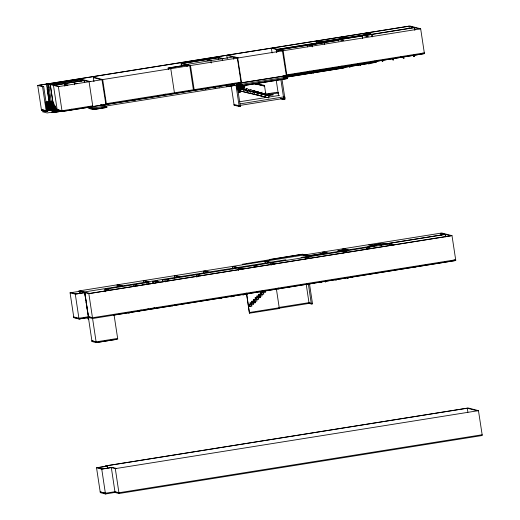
<?xml version="1.0" encoding="UTF-8"?>
<svg xmlns="http://www.w3.org/2000/svg" width="520" height="520" viewBox="0 0 520 520"><rect width="100%" height="100%" fill="white"/><g stroke="black" fill="none" stroke-linecap="round" stroke-linejoin="round"><path stroke-width="0.78" d="M244.368 87.763L244.036 87.484L244.114 87.945L237.172 89.056M244.042 87.88L243.919 87.516L244.03 87.88M244.062 87.51L244.056 87.848M244.276 86.301L244.342 86.567M241.196 87.815L243.945 87.51M261.255 92.534L260.93 92.567M250.328 90.07L250.023 90.077M251.927 91.033L252.265 91.228M254.053 90.89L253.675 90.961M255.593 83.727L255.21 83.922M255.781 91.845L255.983 91.93M259.649 92.937L259.233 92.983L259.656 92.82M259.565 92.989L259.382 92.736M262.912 85.683L262.483 85.631L262.906 85.514M262.522 85.696L262.685 85.514M268.444 94.536L268.307 94.27M248.56 90.148L248.274 90.148M257.608 91.598L257.27 91.676M261.307 92.619L261.3 92.573M255.957 91.916L255.535 92.027M246.747 89.044L246.292 89.056L246.747 89.005M264.654 93.385L264.908 93.418M263.231 93.886L262.886 93.867L263.302 93.821M264.791 93.652L264.999 93.405L264.576 93.561M251.947 91.156L252.239 91.052M253.936 90.916L253.721 90.818M244.868 89.252L244.654 89.232M246.662 89.174L246.532 88.946M254.026 90.799L253.734 90.708M262.925 93.892L263.139 93.633M264.953 93.392L264.771 93.418M266.793 94.783L266.962 94.705M268.606 94.387L269.152 94.387M248.619 90.213L248.242 90.181L248.683 90.207M257.257 91.715L257.725 91.734L257.342 91.832M259.526 93.015L259.24 92.807M240.455 88.328L240.448 84.916M246.298 89.135L246.649 89.005M248.931 90.35L247.097 90.422L248.651 90.311L248.326 90.331M268.353 94.283L268.567 94.309M257.426 91.663L257.699 91.656M239.701 90.24L239.597 88.816L239.467 91.533C238.342 89.473 239.011 87.939 239.817 85.007M239.05 88.66L239.239 90.012L239.531 88.784M239.33 87.386L239.473 88.719M239.48 86.333L239.772 85.026M244.589 86.944L245.024 85.319M238.647 90.227L238.94 88.92M239.766 87.419L240.084 86.281M240.448 85.963L241.605 85.774L240.143 92.294L238.992 92.476L240.435 85.839L240.929 85.761M238.992 92.476L240.435 85.839M240.792 87.041L241.293 86.957L240.143 92.294M244.66 86.626L244.953 85.332M237.562 88.888L238.894 88.94M257.381 91.702L257.654 91.734M239.785 90.961L239.265 91.059M264.719 86.086L253.643 83.453L264.726 86.08M245.011 89.388L244.654 89.453M253.617 90.792L253.864 90.747M263.198 93.828L262.983 93.847M266.519 94.614L266.949 94.601M255.261 83.713L255.587 83.752M360.399 65.046L359.95 65.117L360.418 65.039M349.739 66.989L350.22 66.918L349.739 66.995M368.849 63.941C370.103 63.895 367.387 63.98 368.628 62.348M234.13 85.475L234.273 85.488M236.496 84.448L236.906 84.396L236.542 84.461M399.425 269.315L399.048 269.347L399.457 269.295M403.455 268.671L403.267 268.704M313.3 72.839L313.709 72.781L313.313 72.852M307.723 73.08L308.132 73.021L307.717 73.086M319.807 282.178L320.164 282.12L319.755 282.172M336.752 279.442L337.129 279.403M321.217 282.542L321.627 282.49L321.211 282.555M341.14 278.74L340.828 278.811M263.887 291.005L263.354 291.089L263.913 290.992M352.359 277.192L351.806 277.271L352.378 277.18M128.798 312.936L129.37 312.845L128.81 312.936M138.703 311.363L139.224 311.272L138.651 311.363M263.939 291.239L264.401 291.155M273.221 289.503L273.754 289.419M288.164 287.118L288.379 287.099M335.868 279.714L335.316 279.793L335.887 279.702M341.926 66.073L342.134 67.645L344 67.951L343.928 67.47L342.654 67.139M393.153 59.911C394.362 59.248 393.036 61.217 392.938 58.318M403.696 57.986L403.111 58.078L403.663 57.98M403.981 58.175L404.313 58.136M135.512 99.814L134.335 100.002L135.519 99.808M300.872 73.736L301.21 73.697M330.98 69.18L331.591 69.089L331 69.186M401.388 57.226L401.941 57.135L401.329 57.233M414.265 56.537C415.714 56.433 412.938 56.725 414.024 54.951M367.894 246.688L381.394 244.049L388.993 243.334L445.133 234.37L445.497 236.775M389.61 245.505L389.37 243.9C382.473 243.217 375.336 245.044 368.596 246.643L301.008 257.439M215.547 88.439L215.638 88.465M324.123 281.489L324.051 281.469M300.664 285.363L301.015 285.311M214.078 88.062L214.039 88.03M309.276 73.495C310.284 73.573 308.152 73.093 309.101 71.877M174.895 304.98L174.792 305M172.283 306.014L172.146 306M279.058 288.815L279.344 288.769M449.443 261.32L448.981 261.385L449.312 261.32M360.861 65.227L360.737 65.247M368.368 63.759L368.491 63.739M128.414 312.735L128.472 312.754M128.908 312.91L129.252 312.877M230.477 296.771L230.828 296.719M242.703 294.82L243.159 294.756L242.756 294.834M257.413 292.272L257.634 292.233M243.406 294.957L243.555 294.931M274.021 289.62L274.17 289.594M351.598 277.069L351.526 277.082M195.462 90.818L195.618 90.792M425.074 264.94L425.217 264.94M218.108 87.419L218.075 87.386M219.648 87.822L219.615 87.789M311.909 72.404L312.019 72.384M309.53 73.469L309.199 71.117M176.261 305.377L176.228 305.351M231.316 296.907L231.244 296.92M113.945 103.227C112.073 103.538 115.128 103.135 114.095 103.207M206.069 89.122L206.147 89.109M382.896 61.542L382.954 61.555M246.994 293.683L247.065 293.67M425.75 265.077L425.828 265.07M41.496 110.285L37.733 85.423L409.91 26L420.667 28.788L424.431 53.657L62.095 111.514L58.364 86.645L48.6 84.11L51.272 101.758M227.695 55.094L232.882 56.44L231.764 56.615L226.739 55.315L47.671 83.902L48.354 84.084L48.925 87.848M281.866 50.882L271.382 48.184L227.136 55.185M272.5 48.009L408.954 26.221L419.38 28.925M46.872 87.249L46.391 84.038L49.556 83.889L59.319 86.424M93.964 81.627L93.359 77.617L94.478 77.434L102.694 79.567L106.451 104.429M181.506 66.008L181.142 63.602L219.096 57.538L223.203 58.604M61.724 110.935L63.083 111.287L92.84 106.606L89.076 81.744L80.99 79.645L50.277 84.546L53.436 105.404M181.603 66.034L181.239 63.629L218.14 57.759L222.248 58.825L222.489 60.431M320.086 41.977L370.519 33.923M320.171 42.003L370.604 33.95M37.733 85.423L42.562 86.677L43.68 86.495L47.444 111.358L46.286 111.547L41.451 110.292M338.435 39.488L339.553 39.306L343.441 40.313L342.322 40.495L338.435 39.488L338.676 41.087M277.44 49.29L276.237 49.445L276.718 52.657M277.583 49.329L322.01 42.146L324.22 42.718L324.461 44.324M362.297 35.88L337.188 39.884L338.462 40.215L322.55 42.757M363.863 35.627L370.929 34.502L365.657 33.137L365.904 34.736M415.324 27.404L371.469 34.404L372.001 36.855M54.489 85.169L84.078 80.444L84.325 82.05M338.475 39.754L362.798 35.867M364.364 35.62L414.369 27.625L414.732 30.03M415.668 27.495L414.55 27.677L414.915 30.082M186.4 64.48L234.383 56.816L238.31 57.837M307.424 45.175L277.979 49.875L278.226 51.48M309.017 44.922L320.957 43.011M323.037 42.751L338.956 40.209M310.564 44.895L324.22 42.718M168.363 69.609L168.123 68.003L186.693 65.039L181.142 63.602M64.838 86.229L64.597 84.624L67.99 85.04M187.98 64.903L169.41 67.867L171.737 68.471M74.659 84.792L74.418 83.187L77.5 83.519M312.273 46.898L312.026 45.292L310.908 45.474L307.19 44.505L307.554 46.917M58.364 86.645L420.667 28.788M45.227 102.239L51.545 101.224M46.3 102.18L52.618 101.173M46.391 102.778L51.916 101.894M45.884 102.973L52.988 101.842M45.975 103.565L53.079 102.434M46.254 103.642L52.572 102.635M46.345 104.234L52.663 103.227M45.838 104.435L52.949 103.298M49.595 104.319L51.175 104.072M45.929 105.027L53.034 103.89M46.209 105.099L54.106 103.838M46.3 105.69L54.197 104.429M46.586 105.768L53.69 104.63M46.677 106.359L54.574 105.099M46.169 106.561L54.067 105.3M46.254 107.153L54.152 105.892M46.54 107.224L55.224 105.84M46.631 107.816L54.529 106.555M46.911 107.887L55.601 106.502M49.875 107.906L51.454 107.653M46.215 108.609L55.686 107.094M46.495 108.68L55.185 107.296M47.372 109.148L56.062 107.763M46.865 109.349L55.556 107.959M52.202 108.986L53.781 108.732M55.647 108.556L46.956 109.941L56.719 108.498M47.834 110.409L55.731 109.148M46.169 110.792L41.379 109.531L46.169 110.792L46.286 111.547L42.562 86.677M56.803 109.096L47.047 110.533M55.692 109.629L51.695 110.273L53.573 110.253M57.096 109.48L57.174 110.24L58.87 110.006M54.191 110.513L53.313 110.656L56.446 111.469L47.112 112.957L42.276 111.703L52.481 110.071L55.257 110.689L58.402 110.188M53.521 111.52L51.922 111.774L52.598 111.95L52.527 111.469M51.649 112.177L54.529 112.417L63.193 111.033M52.852 111.982L52.773 111.501L54.457 111.937L60.925 110.831M163.878 94.419L165.484 94.166M92.729 105.853L61.977 110.76L55.146 108.992M105.775 103.766L241.475 82.102M286.24 74.945L424.359 52.897L424.469 53.651L422.903 53.261M55.484 112.197L62.569 111.066M228.02 84.845L238.407 83.18L242.333 84.201L344 67.951M282.796 76.109L301.1 73.19M302.692 72.936L314.632 71.032M316.219 70.772L317.811 70.519M319.404 70.265L340.893 66.833M94.549 106.262L105.163 104.566M175.494 93.34L192.946 90.552M240.617 82.94L193.499 90.46L189.748 65.598M242.073 82.7L285.63 75.745M342.147 67.151L376.389 61.757L376.46 62.238L283.439 77.129M343.791 67.386L375.174 62.374L374.946 60.866M227.448 86.476L233.044 85.585M285.415 77.24L342.713 68.088M90.376 106.931L94.055 107.88L105.424 106.067L105.651 107.575L94.283 109.388L86.638 107.413M226.493 86.697L233.688 85.547M106.867 106.958L93.255 109.128L93.327 109.609L106.938 107.439L106.867 106.958L105.404 106.574M237.608 84.428L241.534 85.449L287.326 78.136L287.404 78.618L236.567 86.736M236.925 86.223L240.019 85.728M237.627 86.281L239.187 86.034M241.04 85.722L241.586 85.657M237.458 86.392L239.525 86.067M241.716 85.716L243.561 85.534M236.555 86.658L286.117 78.754L285.889 77.246L282.002 76.239M240.714 86.632L243.815 86.138L244.446 86.638M237.406 87.399L239.733 87.041M241.28 86.781L244.381 86.301M237.166 87.698L239.675 87.21M240.636 87.067L240.156 87.263M237.042 87.835L244.433 86.651M237.653 87.822L239.837 87.471L239.993 88.94M241.215 87.249L243.269 86.84M240.695 87.386L242.236 87.139L242.287 87.471M243.971 85.299L244.198 86.84L244.66 86.931M237.042 88.888L238.602 88.641M239.85 88.452L241.716 88.14M239.863 88.569L242.989 88.224L242.495 88.017M237.361 89.122L242.989 88.224M240.13 89.239L243.796 88.894L240.695 89.388M237.594 89.882L239.148 89.635M240.058 89.667L239.571 89.869L240.714 89.564M244.751 89.148L247.722 88.673M239.922 90.948L240.435 90.994L239.285 91.176M247.572 90.168L251.394 89.557M248.917 90.266L247.631 90.558M238.972 92.359L239.473 92.281M251.225 91.052L255.047 90.448M252.59 91.234L250.816 91.319M254.878 91.942L258.707 91.331M258.538 92.827L262.36 92.216M262.19 93.71L266.019 93.099M263.543 93.815L262.249 94.101L263.556 93.892M263.127 94.315L265.759 93.899L264.459 85.423L256.627 83.525M264.596 94.244L276.731 92.306M263.991 94.517L265.128 94.335M265.85 94.601L269.672 93.99L268.294 93.633M265.896 94.906L278.155 93.015M268.853 95.693L265.395 94.855L269.165 94.471M268.892 95.004L271.954 94.517L273.325 94.874L269.503 95.485M239.649 101.751L265.974 97.546M268.372 97.162L279.539 95.381M233.974 104.423L239.077 105.749M240.058 103.864L284.733 96.727L284.96 98.234L240.286 105.372M231.212 85.917L234.124 105.17M283.725 98.722L282.321 98.358M234.084 105.177L239.226 106.496L240.383 106.308L238.192 105.742M283.881 99.47L280.351 98.553L283.842 99.476L285.038 99.281L281.964 79.235M73.84 317.655L70.077 292.793L79.833 291.304L80.197 293.709M345.371 249.574L337.747 250.79L338.929 251.095L346.587 249.873M345.54 249.613L339.034 250.653L346.424 249.828M309.212 255.684L326.04 253M309.374 255.73L326.203 253.045M83.083 292.156L285.942 259.766M389.162 243.373L445.296 234.41L445.66 236.815M164.964 279.494L166.082 279.318L168.838 280.033L167.719 280.209L164.964 279.494L165.328 281.899M85.917 292.416L76.239 293.923L71.364 292.656M105.359 291.707L104.995 289.302L147.986 282.438M153.049 283.276L152.809 281.671L157.606 280.904M162.669 281.736L162.428 280.131L164.996 279.793M166.439 279.494L390.663 243.763M70.077 292.793L75.29 294.144L84.858 292.617L88.79 319.014L87.1 318.572M85.846 300.573L84.63 292.552L88.842 293.644L451.997 235.664L455.8 260.526L92.573 318.519M75.439 317.401L73.794 317.661L79.047 319.007M88.361 316.687L92.456 317.766L455.689 259.772M88.51 316.726L78.904 318.26L73.677 316.908M88.472 317.44L79.528 318.897L74.484 317.59M88.627 317.48L79.014 319.014L75.29 294.144M113.607 315.088L454.474 260.663L454.356 259.909L454.428 260.669M261.853 294.457L260.455 294.093L260.24 292.675L262.151 292.37L263.556 292.734M260.24 292.675L261.638 293.039L265.467 292.428L265.252 291.012M260.156 296.179L258.752 295.815L258.538 294.398L260.455 294.093M258.538 294.398L259.942 294.762L263.77 294.151L263.341 291.317L261.937 290.953L262.151 292.37M258.459 297.901L257.056 297.538L256.841 296.12L260.026 295.607M256.841 296.12L258.245 296.485L262.067 295.874L261.638 293.039M256.757 299.618L255.359 299.26L255.144 297.843L258.329 297.329M255.144 297.843L256.542 298.207L260.37 297.596L259.942 294.762M255.06 301.34L253.656 300.976L253.442 299.565L255.359 299.26M253.442 299.565L254.846 299.923L258.674 299.312L258.245 296.485M253.364 303.062L251.96 302.699L251.745 301.281L254.93 300.775M251.745 301.281L253.149 301.646L256.971 301.034L256.542 298.207M251.661 304.785L250.263 304.421L250.049 303.004L253.233 302.497M250.049 303.004L251.446 303.368L255.275 302.757L254.846 299.923M250.263 304.421L248.346 304.726L249.75 305.091L253.578 304.48L253.149 301.646M248.56 306.144L249.964 306.507L251.875 306.202L251.446 303.368M279.162 307.411L308.997 302.647L311.272 303.231M249.509 312.5L279.272 307.749L279.389 308.503L249.451 313.209L246.422 293.156M311.285 303.492L312.546 303.803L311.35 303.992L309.082 303.407L278.493 308.288L279.389 308.503M88.147 315.815L92.001 341.536L93.158 341.354M96.135 341.868L91.884 340.782L96.103 341.874L117.663 338.435M97.201 342.401L116.448 339.326M477.178 410.787L467.285 408.219L106.366 465.842L107.4 466.115L107.763 468.52M96.538 467.779L106.112 466.245L105.079 465.978L468.234 407.999L478.459 410.651L482.268 435.513L119.034 493.506L115.05 492.473L111.326 467.597L101.751 469.131L96.538 467.779L100.302 492.642L105.515 493.994M107.4 466.115L97.825 467.643L102.706 468.904L112.281 467.376L116.259 468.41M111.326 467.597L115.31 468.631L478.459 410.651M105.398 493.24L100.184 491.887L105.365 493.246L114.972 491.712L118.956 492.746L482.151 434.759M116.07 492.232L105.482 494L101.751 469.131M391.157 58.845L391.06 58.884M133.725 99.573L133.374 99.677M290.661 75.355L290.719 75.368M194.942 90.649L195 90.662M326.307 281.469L326.293 281.495M138.314 311.155L138.372 311.168M232.622 85.059L232.733 85.046M342.719 67.561L342.166 67.659M215.527 88.478L215.417 86.84M238.94 88.673L239.181 90.025L239.486 88.862M254.469 92.209L254.93 92.248M261.781 93.977L262.249 94.101M240.26 88.874L268.957 95.83L240.578 88.842M240.714 88.874L243.178 89.583M265.902 94.991L265.85 94.62M243.165 89.466L243.536 91.838L251.017 93.652L250.491 91.241M250.998 93.535L268.561 97.903M265.2 94.809L243.458 89.538L243.971 89.674L243.38 85.69M239.85 90.831L268.541 97.786M239.876 90.935L243.503 91.715M258.096 93.087L258.583 93.132M366.782 32.955L372.209 34.365L372.574 36.77M363.233 35.029L368.245 36.328L367.126 36.511L362.109 35.211L362.596 38.415M343.174 36.725L346.912 37.694M345.793 37.876L342.056 36.901L342.297 38.506M317.467 40.827L322.712 42.191L276.627 49.55L276.991 51.955M321.425 42.328L316.349 41.009L316.713 43.414M320.892 42.322L322.933 42.855L278.089 49.927L278.33 51.532M374.699 61.315L376.389 61.757M308.315 44.33L312.026 45.292M373.744 61.536L375.102 61.886M272.337 47.964L283.153 50.745L286.917 75.615M282.425 50.791L286.358 75.706L423.144 53.794L422.988 53.04M237.653 57.948L241.586 82.856L241.293 82.056M285.772 77.734L287.326 78.136M210.795 60.587L211.289 63.044M206.687 59.534L210.925 60.632M205.562 59.716L209.638 60.768M182.358 63.447L190.469 65.552L194.272 90.415M189.189 65.689L186.856 65.085L187.103 66.69M237.425 83.401L241.378 84.422L105.32 106.145L100.932 105.008M239.35 84.409L242.489 85.228M239.252 85.319L241.605 85.93L241.534 85.449M243.282 86.924L242.801 86.794M168.123 68.003L170.781 68.698L174.544 93.561L105.892 104.52L101.966 79.612M265.096 94.783L265.454 97.149M261.443 93.892L261.872 96.142M254.131 92.124L254.56 94.367M246.818 90.35L247.358 92.768L247.019 90.513M238.16 105.749L240.344 106.314L237.192 85.462M93.359 77.617L101.406 79.703M90.031 81.516L81.945 79.424L50.2 84.526L53.229 104.578M74.418 83.187L76.375 83.694M64.597 84.624L66.866 85.215M46.95 83.954L39.02 85.287L43.68 86.495M100.412 104.767L105.424 106.067M87.594 107.192L94.205 108.908M88.913 108.466L93.327 109.609M53.918 109.395L62.192 111.508M45.89 110.955L47.483 111.352M451.997 235.664L441.772 233.012L78.618 290.992L83.245 292.195M388.993 243.334L394.537 244.77M453.622 260.208L455.117 260.598M393.419 244.946L389.538 243.945L389.786 245.544M380.985 244.12L379.724 243.789L371.098 245.239L369.018 244.699L369.382 247.104M378.768 244.017L379.866 244.296M370.143 244.524L372.053 245.018M367.302 247.494L371.176 248.502M370.058 248.677L366.184 247.676L366.425 249.275M343.746 248.664L348.225 249.828M347.1 250.003L342.791 248.885L343.031 250.491M344.331 251.16L348.205 252.167M347.087 252.343L343.213 251.342L343.454 252.947M323.726 251.927L328.016 253.045M326.898 253.221L322.601 252.109L322.849 253.714M305.572 254.761L310.05 255.918M305.103 254.833L302.659 254.202L269.796 259.447L270.654 259.668M304.616 254.982L308.932 256.1M304.434 255.008L308.724 256.126M303.979 255.014L301.704 254.423L242.216 264.277M303.147 255.144L307.606 256.302M306.651 257.179L310.525 258.18M309.4 258.362L305.526 257.355L305.773 258.96M266.26 261.105L270.55 262.217M271.837 262.736L275.711 263.744M269.432 262.399L264.972 261.242L265.337 263.647M274.586 263.919L270.712 262.918L271.076 265.324M254.982 265.428L258.856 266.435M257.738 266.611L253.864 265.603L254.105 267.209M233.461 266.344L237.757 267.456M239.343 267.923L243.217 268.931M236.639 267.637L232.343 266.519L232.707 268.925M242.099 269.106L238.225 268.106L238.589 270.511M204.653 270.94L208.949 272.058M207.831 272.233L203.535 271.122L203.899 273.526M265.759 290.342L267.163 290.706M197.607 274.586L201.481 275.594M200.356 275.776L196.482 274.768L196.846 277.173M175.481 275.6L179.777 276.712M258.967 297.232L260.37 297.596M178.659 276.894L174.363 275.776L174.727 278.181M253.87 302.393L255.275 302.757M162.428 280.131L162.838 281.781M156.383 281.171L160.264 282.172M159.14 282.353L155.266 281.346L155.506 282.952M152.809 281.671L153.218 283.315M144.423 280.56L148.727 281.671M147.602 281.853L143.305 280.735L143.546 282.341M147.784 282.542L151.658 283.55M150.54 283.725L146.666 282.724L146.906 284.323M145.457 284.538L142.584 284.258L144.339 284.713M249.457 313.209L246.591 293.202M134.719 284.628L138.593 285.636M137.475 285.812L133.601 284.811L133.841 286.409M118.144 284.752L122.441 285.87M121.316 286.046L117.02 284.934L117.267 286.539M106.288 289.172L110.162 290.173M104.995 289.302L109.038 290.355M153.875 308.009L155.46 308.406M79.905 290.862L84.285 291.993M85.748 292.377L89.798 293.423L450.71 235.8L440.817 233.233L441.181 235.638M148.05 309.094L149.253 309.394M140.803 310.096L142.389 310.492M88.276 316.667L92.489 317.759M88.394 317.421L92.606 318.513M78.644 318.416L80.034 318.78M78.611 318.422L80.002 318.786M92.001 341.536L96.252 342.622M239.792 87.588L239.219 87.497M268.6 94.341L269.087 97.214M257.907 93.203L258.213 95.258M467.285 408.219L467.89 412.23M408.954 26.221L409.318 28.626M357.871 64.077C358.722 66.164 358.241 66.177 357.838 64.07M381.024 244.179L381.264 245.785M373.678 245.349L373.925 246.955M342.485 66.58L342.641 67.607M314.32 283.043L314.204 282.288L314.281 283.049M280.846 79.417L283.842 99.476M309.478 283.757L312.507 303.81M308.353 283.933L311.35 303.992M271.382 48.184L272.11 53.001M276.276 80.541L278.577 95.784M306.202 284.147L309.082 303.407M268.32 93.652L268.365 93.984M278.35 288.788L278.233 288.034L278.311 288.788M276.432 289.257L279.344 308.51M244.042 85.287L244.27 86.827M242.333 84.201L242.561 85.709M241.118 82.921L237.354 58.058L233.435 57.038L233.772 59.3M238.407 83.18L238.563 84.208M236.073 85.638L239.187 106.502M234.052 83.863L234.292 85.449M233.844 83.895L234.084 85.481M234.578 104.429L234.696 105.183M226.739 55.315L227.227 58.526M218.14 57.759L218.387 59.364M249.75 305.091L249.964 306.507M215.208 86.873L215.449 88.459M245.745 293.221L245.823 293.976M181.305 63.642L181.669 66.047M174.395 92.814L174.512 93.567M154.187 307.84L154.265 308.594M147.986 308.828L148.064 309.589M94.055 107.88L94.283 109.388M84.487 82.089L84.247 80.49L53.45 85.371L57.259 110.266M80.99 79.645L81.237 81.25M113.971 314.327L117.773 339.19L96.22 342.628L88.842 293.644M105.157 289.347L105.528 291.752M71.669 109.142L71.747 109.902M115.31 468.631L119.034 493.506M84.695 292.572L88.523 317.467M86.086 302.178L87.419 311.006M87.666 312.605L87.906 314.21M55.257 110.689L55.413 111.716M54.457 111.937L54.529 112.417M79.794 292.065L80.034 293.663M47.398 84.305L50.07 101.946M49.809 101.309L47.801 88.03L47.125 87.854L49.251 101.913M48.568 93.62L48.809 95.225M49.056 96.831L49.784 101.641M47.118 88.855L49.056 101.686M357.91 65.442L357.442 65.52L357.91 65.442M349.629 66.768L349.161 66.84L349.629 66.761M238.062 84.845L238.453 84.799L238.102 84.838M325.65 281.853L325.247 281.899L325.656 281.846M122.343 313.521L121.953 313.579L122.349 313.514M221.072 298.285L220.519 298.376L221.078 298.285M221.669 298.441L221.117 298.526L221.65 298.447M233.298 296.335L232.726 296.419L233.279 296.342M233.896 296.491L233.337 296.575L233.896 296.485M247.351 293.885L247.904 293.8L247.351 293.885M256.614 292.156L257.166 292.071L256.614 292.156M278.85 288.613L278.298 288.704L278.856 288.606M288.802 287.267L289.354 287.183L288.802 287.267M310.472 283.803L311.019 283.725L310.472 283.803M326.027 281.281L325.475 281.365L326.034 281.275M335.978 279.929L336.525 279.851L335.978 279.929M337.896 279.383L337.337 279.474L337.896 279.383M338.488 279.539L337.922 279.624L338.494 279.539M347.204 277.888L347.757 277.81L347.204 277.888M347.841 278.038L348.394 277.953L347.841 278.038M361.088 275.535L361.641 275.457L361.088 275.535M362.278 275.606L361.725 275.691L362.284 275.6M341.49 67.502L342.075 67.412L341.536 67.49M291.59 75.472L290.979 75.562L291.59 75.465M301.542 73.873L302.127 73.788L301.542 73.873M382.629 61.347L382.044 61.445L382.61 61.354M415.727 266.695L415.142 266.786L415.727 266.695M439.212 262.945L438.626 263.042L439.212 262.945M205.179 89.017L205.764 88.933L205.179 89.017M331.604 69.329L332.189 69.245L331.604 69.329M400.719 57.077L401.303 56.986L400.757 57.064M392.535 59.761L393.12 59.67L392.535 59.761M413.621 56.394L414.206 56.303L413.666 56.381M415.084 266.552L414.674 266.597L415.084 266.546M244.088 87.588L237.114 88.706L244.062 87.614M278.213 92.645L276.848 92.294L278.265 92.976L278.213 92.645"/></g></svg>
